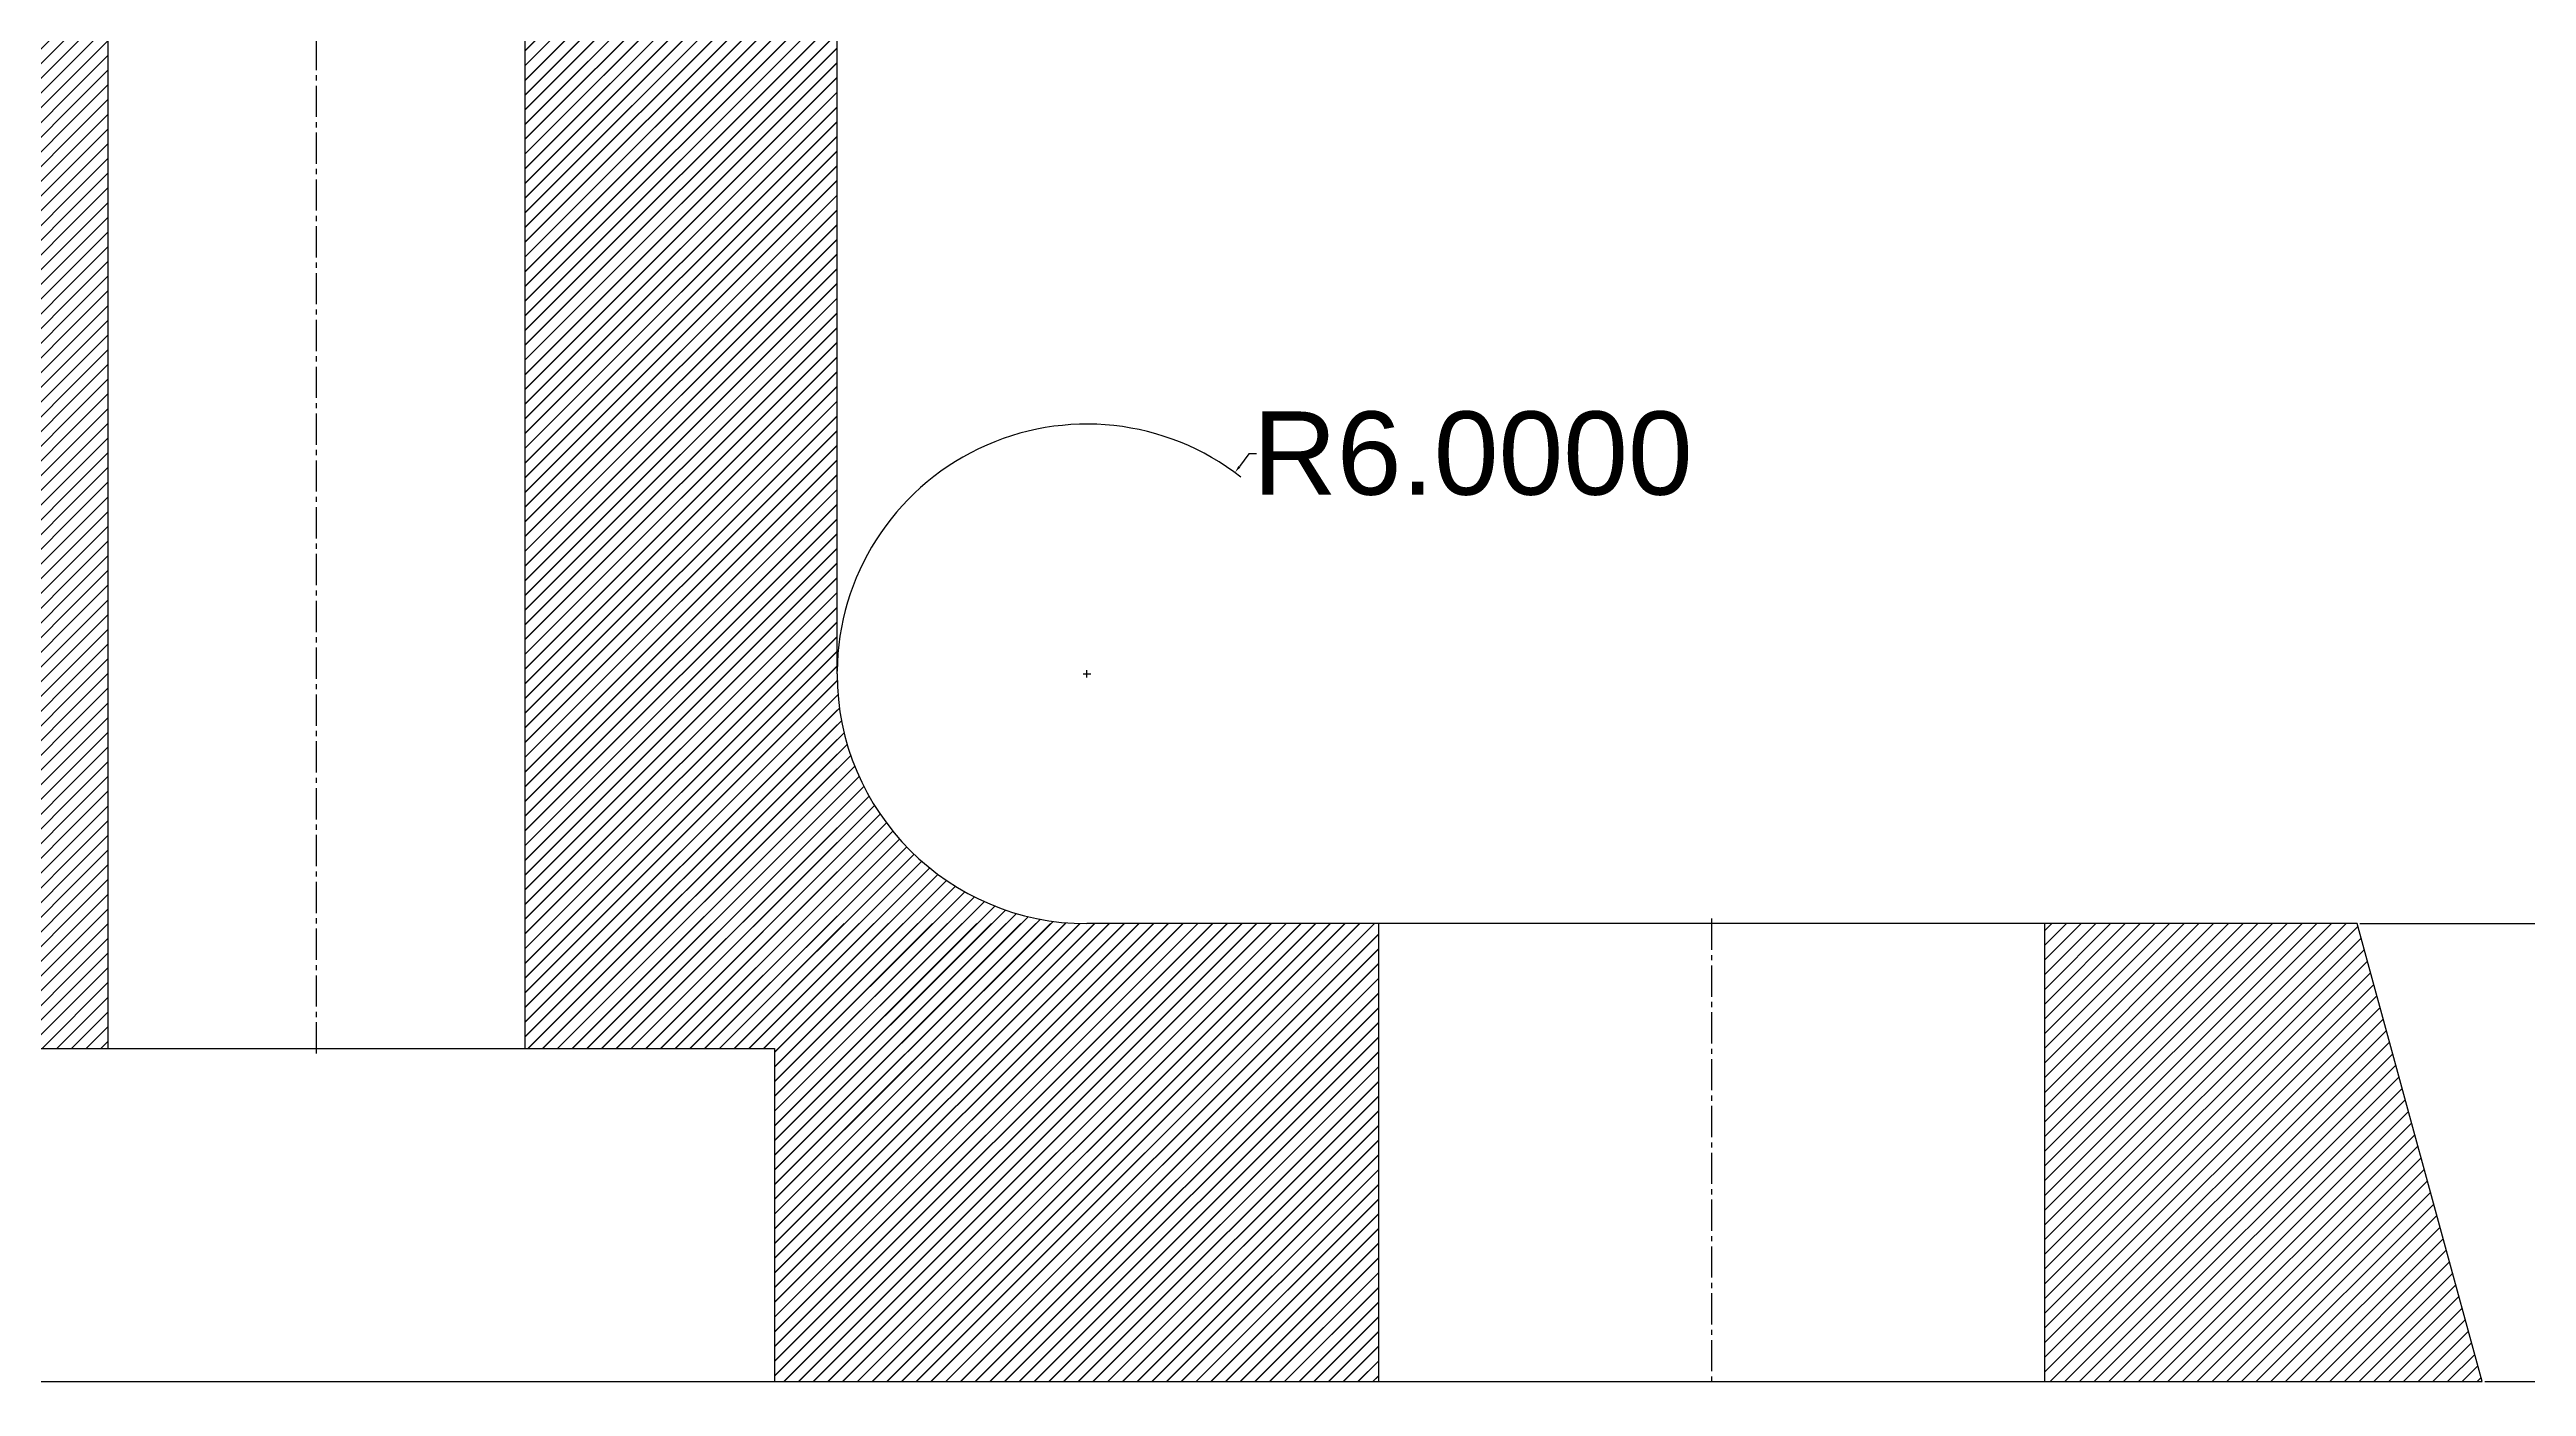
# Model space of a CAD drawing. Header units: inches. Extents: x -66 to 652, y -14 to 145.
# Drawn here: x 294.2 to 353.7, y -0.1 to 32 of the extents above; entities that cross this region are included whole.
import ezdxf

# ---------------------------------------------------------------- set-up
doc = ezdxf.new("R2010")
doc.units = ezdxf.units.IN
doc.header["$MEASUREMENT"] = 0
doc.linetypes.add('CENTER2', pattern=[1.125, 0.75, -0.125, 0.125, -0.125])
doc.styles.get("Standard").update_dxf_attribs({"font": 'arial.ttf'})
doc.dimstyles.get("Standard").update_dxf_attribs({"dimtxt": 0.18, "dimasz": 0.18, "dimexe": 0.18, "dimexo": 0.0625, "dimgap": 0.09, "dimtad": 0, "dimtih": 1, "dimtoh": 1, "dimdec": 4, "dimzin": 0, "dimdsep": 46, "dimtxsty": 'Standard', "dimcen": 0.09, "dimadec": 0, "dimazin": 0, "dimtfac": 1, "dimtdec": 4, "dimtofl": 0, "dimtmove": 0, "dimatfit": 3, "dimfxl": 1, "dimtolj": 1, "dimtzin": 0, "dimarcsym": 0})

# ---------------------------------------------------------------- blocks, each defined once
blk = doc.blocks.new('*U11')
at = {"color": 0, "linetype": 'CENTER2', "transparency": 16777216}
blk.add_line((0, -28.12), (0, 28.12), dxfattribs=at)
blk = doc.blocks.new('*U12')
at = {"color": 0, "linetype": 'CENTER2', "transparency": 16777216}
blk.add_line((0, 5.62), (0, -5.62), dxfattribs=at)
blk = doc.blocks.new('*D46')
at = {"color": 0, "lineweight": -2, "transparency": 16777216}
for p, q in [((349.67, 11), (395.886, 11)), ((395.706, 10.82), (395.706, 6.611)), ((395.706, 0.18), (395.706, 4.389)), ((352.67, 0), (395.886, 0))]:
    blk.add_line(p, q, dxfattribs=at)
at = {"color": 0, "transparency": 16777216}
for points in [[(395.676, 10.82), (395.736, 10.82), (395.706, 11)], [(395.676, 0.18), (395.736, 0.18), (395.706, 0)]]:
    blk.add_solid(points, dxfattribs=at)
at = {"layer": 'Defpoints', "color": 0, "transparency": 16777216}
for p in [(349.608, 11), (395.706, 11), (352.608, 0)]:
    blk.add_point(p, dxfattribs=at)
at = {"color": 0, "transparency": 16777216, "insert": (395.706, 5.5), "char_height": 0.18, "attachment_point": 5}
blk.add_mtext('\\A1;{\\H11.11111x;11.0000}', dxfattribs=at)
blk = doc.blocks.new('*D47')
at = {"color": 0, "lineweight": -2, "transparency": 16777216}
for p, q in [((313.17, 64), (395.49, 64)), ((395.31, 63.82), (395.31, 38.612)), ((395.31, 11.18), (395.31, 36.388)), ((349.67, 11), (395.49, 11))]:
    blk.add_line(p, q, dxfattribs=at)
at = {"color": 0, "transparency": 16777216}
for points in [[(395.28, 63.82), (395.34, 63.82), (395.31, 64)], [(395.28, 11.18), (395.34, 11.18), (395.31, 11)]]:
    blk.add_solid(points, dxfattribs=at)
at = {"layer": 'Defpoints', "color": 0, "transparency": 16777216}
for p in [(313.108, 64), (349.608, 11), (395.31, 11)]:
    blk.add_point(p, dxfattribs=at)
at = {"color": 0, "transparency": 16777216, "insert": (395.31, 37.5), "char_height": 0.18, "attachment_point": 5}
blk.add_mtext('\\A1;{\\H11.11111x;53.0000}', dxfattribs=at)
blk = doc.blocks.new('*D53')
at = {"color": 0, "lineweight": -2, "transparency": 16777216}
for p, q in [((322.996, 22.29), (322.768, 21.98)), ((323.176, 22.29), (322.996, 22.29)), ((319.018, 17), (319.198, 17)), ((319.108, 16.91), (319.108, 17.09))]:
    blk.add_line(p, q, dxfattribs=at)
blk.add_arc((319.108, 17), 6, 51.96591, 179.40317, dxfattribs=at)
at = {"color": 0, "transparency": 16777216}
blk.add_solid([(322.744, 21.997), (322.792, 21.962), (322.661, 21.835)], dxfattribs=at)
at = {"layer": 'Defpoints', "color": 0, "transparency": 16777216}
for p in [(322.661, 21.835), (319.108, 17)]:
    blk.add_point(p, dxfattribs=at)
at = {"color": 0, "transparency": 16777216, "insert": (328.371, 22.29), "char_height": 0.18, "attachment_point": 5}
blk.add_mtext('\\A1;{\\H11.11111x;R6.0000}', dxfattribs=at)

msp = doc.modelspace()

# ---------------------------------------------------------------- hatches: boundary and pattern name
h = msp.add_hatch()
h.set_pattern_fill('ANSI31', color=256, scale=2)
h.set_pattern_definition([(45, (270.10799, -3e-14), (-0.1767767, 0.1767767), [])])
h.paths.add_polyline_path([(198.10799, 11), (190.60799, 11), (187.60799, 0), (198.10799, 0)])
h.paths.add_polyline_path([(228.60799, 0), (228.60799, 8), (234.60799, 8), (234.60799, 64), (227.10799, 64), (227.10799, 11), (214.10799, 11), (214.10799, 0)])
h.paths.add_polyline_path([(250.60799, 8), (250.60799, 0), (270.10799, 0), (289.60799, 0), (289.60799, 8), (295.60799, 8), (295.60799, 64), (292.10799, 64), (292.10799, 51), (290.10799, 51), (290.10799, 49, -0.37076998), (273.10799, 29.22628), (273.10799, 23), (270.10799, 19.79982), (267.10799, 23), (267.10799, 29.22628, -0.37076998), (250.10799, 49), (250.10799, 51), (248.10799, 51), (248.10799, 64), (244.60799, 64), (244.60799, 8)])
h.paths.add_polyline_path([(305.60799, 8), (311.60799, 8), (311.60799, 0), (326.10799, 0), (326.10799, 11), (313.10799, 11), (313.10799, 64), (305.60799, 64)])
h.paths.add_polyline_path([(352.60799, 0), (349.60799, 11), (342.10799, 11), (342.10799, 0)])
h = msp.add_hatch()
h.set_pattern_fill('ANSI31', color=256, scale=2)
h.paths.add_polyline_path([(234.60799, 64), (227.10799, 64), (227.10799, 17, -0.41421356), (221.10799, 11), (214.10799, 11), (214.10799, 0), (228.60799, 0), (228.60799, 8), (234.60799, 8)])
h.paths.add_polyline_path([(313.10799, 17), (313.10799, 64), (305.60799, 64), (305.60799, 8), (311.60799, 8), (311.60799, 0), (326.10799, 0), (326.10799, 11), (319.10799, 11, -0.41421356)])

# ---------------------------------------------------------------- linework, layer by layer
for p, q in [((295.60799, 8), (295.60799, 64)), ((305.60799, 64), (305.60799, 8)), ((313.10799, 17), (313.10799, 64)), ((349.60799, 11), (319.10799, 11)), ((326.10799, 11), (326.10799, 0)), ((342.10799, 0), (342.10799, 11)), ((352.60799, 0), (349.60799, 11)), ((289.60799, 8), (311.60799, 8)), ((311.60799, 8), (311.60799, 0)), ((270.10799, 0), (352.60799, 0)), ((326.10799, 0), (342.10799, 0))]:
    msp.add_line(p, q)
msp.add_arc((319.10799, 17), 6, 180, 270)

# ---------------------------------------------------------------- block references
at = {"linetype": 'CENTER2'}
for name, p in [('*U11', (300.60799, 36)), ('*U12', (334.10799, 5.5))]:
    msp.add_blockref(name, p, dxfattribs=at)

# ---------------------------------------------------------------- dimensions: what is measured, and where the dimension line sits
for base, p1, picture, middle in [((395.30953, 11), (313.10799, 64), '*D47', (395.30953, 37.5)), ((395.70617, 11), (352.60799, 0), '*D46', (395.70617, 5.5))]:
    dim = msp.add_linear_dim(base=base, p1=p1, p2=(349.60799, 11), angle=90, text='{\\H11.11111x;<>}', dimstyle='Standard')
    dim.commit()
    dim.dimension.update_dxf_attribs({"geometry": picture, "text_midpoint": middle})
dim = msp.add_radius_dim(center=(319.10799, 17), mpoint=(322.66135, 21.83463), text='{\\H11.11111x;<>}', dimstyle='Standard')
dim.commit()
dim.dimension.update_dxf_attribs({"geometry": '*D53', "text_midpoint": (328.37081, 22.28963), "dimtype": 164})

doc.saveas('drawing.dxf')
